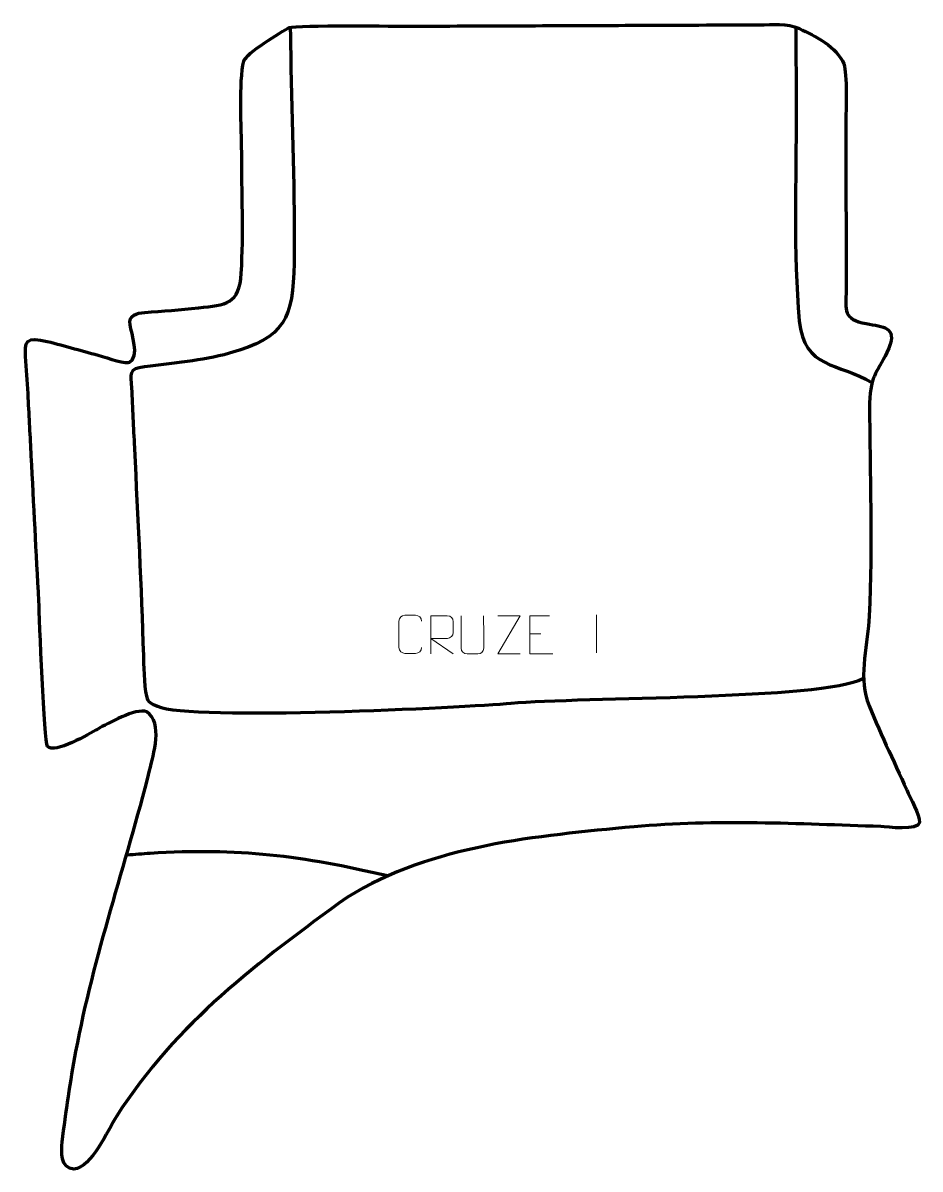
# Model space of a CAD drawing. Header units: millimetres. Extents: x 1477 to 2065, y 176 to 927.
import ezdxf

# ---------------------------------------------------------------- set-up
doc = ezdxf.new("R2010")
doc.units = ezdxf.units.MM
doc.header["$MEASUREMENT"] = 0
doc.layers.add('layer 2', color=7, linetype='Continuous')
doc.layers.add('layer 3', color=7, linetype='Continuous')

msp = doc.modelspace()

# ---------------------------------------------------------------- linework, layer by layer
at = {"layer": 'layer 2', "color": 142, "lineweight": 158}
for points, knots in [([(1651.8513, 924.9667), (1651.9583, 918.6286), (1652.0653, 912.2906), (1652.1722, 905.9525), (1652.1722, 905.9525), (1652.9655, 860.7758), (1654.8144, 815.0339), (1654.4163, 769.9106), (1654.4163, 769.9106), (1653.5389, 733.9838), (1648.8159, 721.2156), (1611.986, 710.9437), (1611.986, 710.9437), (1593.2018, 705.915), (1575.5433, 704.576), (1556.4431, 702.1001), (1556.4431, 702.1001), (1545.4727, 700.6657), (1547.4216, 697.6999), (1547.8651, 688.1015), (1547.8651, 688.1015), (1548.4634, 675.1563), (1549.1014, 662.2169), (1549.7248, 649.2732), (1549.7248, 649.2732), (1549.7248, 649.2732), (1549.7704, 648.3261), (1549.7704, 648.3261), (1549.7704, 648.3261), (1551.9449, 603.0501), (1554.2893, 558.1635), (1555.6356, 512.8289), (1555.6356, 512.8289), (1555.7718, 508.245), (1556.0154, 493.4585), (1557.6668, 486.2907), (1557.6668, 486.2907), (1558.6801, 481.892), (1560.5617, 481.5399), (1564.8367, 479.635), (1564.8367, 479.635), (1586.5512, 469.9598), (1767.1526, 479.007), (1796.6681, 481.6865), (1796.6681, 481.6865), (1842.1016, 485.9018), (2000.4907, 483.9242), (2027.0931, 497.8254)], [0, 0, 0, 0, 0.07692308, 0.07692308, 0.07692308, 0.07692308, 0.15384615, 0.15384615, 0.15384615, 0.15384615, 0.23076923, 0.23076923, 0.23076923, 0.23076923, 0.30769231, 0.30769231, 0.30769231, 0.30769231, 0.38461538, 0.38461538, 0.38461538, 0.38461538, 0.46153846, 0.46153846, 0.46153846, 0.46153846, 0.53846154, 0.53846154, 0.53846154, 0.53846154, 0.61538462, 0.61538462, 0.61538462, 0.61538462, 0.69230769, 0.69230769, 0.69230769, 0.69230769, 0.76923077, 0.76923077, 0.76923077, 0.76923077, 0.84615385, 0.84615385, 0.84615385, 0.84615385, 1, 1, 1, 1]), ([(1983.0985, 924.8343), (1983.1753, 906.4122), (1983.2521, 887.9903), (1983.329, 869.5682), (1983.329, 869.5682), (1983.4074, 824.5134), (1981.3144, 777.0322), (1985.3906, 732.2934), (1985.3906, 732.2934), (1988.3172, 700.1719), (2010.9528, 705.3337), (2033.0633, 691.5324)], [0, 0, 0, 0, 0.25, 0.25, 0.25, 0.25, 0.5, 0.5, 0.5, 0.5, 1, 1, 1, 1]), ([(1715.7926, 368.4611), (1659.5626, 381.5496), (1617.7236, 387.003), (1559.9903, 383.2146), (1559.9903, 383.2146), (1554.9551, 382.8842), (1549.928, 382.5015), (1544.8993, 382.083)], [0, 0, 0, 0, 0.33333333, 0.33333333, 0.33333333, 0.33333333, 1, 1, 1, 1])]:
    msp.add_open_spline(points, degree=3, knots=knots, dxfattribs=at)
at = {"layer": 'layer 3', "color": 242, "lineweight": 158}
msp.add_open_spline([(1985.4544, 923.6868), (1977.1425, 927.4175), (1967.9484, 926.247), (1959.092, 926.2108), (1959.092, 926.2108), (1932.7725, 926.1033), (1906.4529, 925.998), (1880.1334, 925.8914), (1880.1334, 925.8914), (1868.4023, 925.8438), (1856.6711, 925.7963), (1844.9399, 925.7488), (1844.9399, 925.7488), (1820.2094, 925.6486), (1795.4788, 925.5484), (1770.7482, 925.4483), (1770.7482, 925.4483), (1758.0659, 925.3969), (1745.3836, 925.3455), (1732.7012, 925.2942), (1732.7012, 925.2942), (1721.7301, 925.2706), (1656.4517, 926.1008), (1651.2826, 924.3993), (1651.2826, 924.3993), (1645.7718, 921.4932), (1622.7918, 907.4122), (1621.4193, 902.3396), (1621.4193, 902.3396), (1618.0455, 889.0666), (1620.0109, 857.942), (1620.0236, 842.6252), (1620.0236, 842.6252), (1620.1028, 816.5254), (1621.2592, 789.4873), (1619.7902, 763.5007), (1619.7902, 763.5007), (1618.382, 742.6852), (1609.9935, 742.9485), (1591.6355, 740.6966), (1591.6355, 740.6966), (1579.835, 739.3416), (1568.3262, 738.7361), (1556.5643, 737.6941), (1556.5643, 737.6941), (1551.2304, 737.2215), (1545.7715, 736.1128), (1546.8693, 729.5019), (1546.8693, 729.5019), (1547.7828, 724.0001), (1553.486, 708.3673), (1546.5473, 705.213), (1546.5473, 705.213), (1546.5473, 705.213), (1545.6279, 704.8742), (1545.6279, 704.8742), (1545.6279, 704.8742), (1541.1099, 704.5091), (1529.0751, 708.8898), (1523.7162, 710.2853), (1523.7162, 710.2853), (1512.1745, 713.3333), (1499.904, 717.2584), (1488.3175, 719.6412), (1488.3175, 719.6412), (1476.7004, 722.0304), (1478.0964, 714.5321), (1478.6618, 705.703), (1478.6618, 705.703), (1479.1777, 697.6473), (1479.7813, 689.7654), (1480.1952, 681.6817), (1480.1952, 681.6817), (1480.5248, 675.3459), (1480.8544, 669.0101), (1481.184, 662.6744), (1481.184, 662.6744), (1481.5137, 656.3386), (1481.8433, 650.0029), (1482.1729, 643.6671), (1482.1729, 643.6671), (1483.821, 611.9884), (1485.4692, 580.3096), (1487.1173, 548.6308), (1487.1173, 548.6308), (1487.6004, 538.1987), (1490.3964, 456.1252), (1492.8128, 453.3097), (1492.8128, 453.3097), (1497.3207, 448.0574), (1520.3449, 461.7839), (1525.7258, 464.7058), (1525.7258, 464.7058), (1532.3635, 468.3102), (1550.6, 478.7337), (1557.8191, 476.0776), (1557.8191, 476.0776), (1568.6877, 468.8112), (1562.1692, 447.9721), (1559.6886, 437.6077), (1559.6886, 437.6077), (1544.1992, 375.785), (1523.1594, 316.2847), (1511.4419, 253.4236), (1511.4419, 253.4236), (1507.7861, 233.8117), (1504.8177, 214.0893), (1502.4806, 194.2775), (1502.4806, 194.2775), (1501.77, 187.9074), (1500.999, 176.7008), (1510.0924, 176.4127), (1510.0924, 176.4127), (1521.9631, 177.6224), (1532.1277, 201.5598), (1537.9861, 210.9625), (1537.9861, 210.9625), (1577.857, 272.8356), (1630.7515, 312.0639), (1689.252, 354.5938), (1689.252, 354.5938), (1745.5231, 389.0138), (1812.9427, 394.5442), (1877.0777, 400.7225), (1877.0777, 400.7225), (1930.4969, 405.4448), (1985.1723, 402.6423), (2038.7279, 400.8399), (2038.7279, 400.8399), (2043.0562, 400.6345), (2063.288, 397.9013), (2064.1936, 403.5373), (2064.1936, 403.5373), (2064.5014, 408.3378), (2058.0598, 419.7761), (2055.7647, 424.8531), (2055.7647, 424.8531), (2047.1049, 443.9641), (2037.3446, 464.0443), (2029.8186, 483.5206), (2029.8186, 483.5206), (2024.3047, 500.1446), (2030.2727, 521.3023), (2031.1691, 538.8071), (2031.1691, 538.8071), (2033.4409, 585.5871), (2031.5955, 631.7352), (2031.3849, 678.4632), (2031.3849, 678.4632), (2032.0219, 697.6182), (2037.1234, 698.6902), (2044.1191, 714.3473), (2044.1191, 714.3473), (2049.4143, 728.5926), (2040.456, 728.1188), (2029.171, 730.3857), (2029.171, 730.3857), (2013.8654, 733.4602), (2015.9389, 738.6752), (2016.0464, 752.6456), (2016.0464, 752.6456), (2016.3104, 788.9526), (2015.5955, 825.2746), (2015.8434, 861.5402), (2015.8434, 861.5402), (2015.8986, 869.6145), (2016.928, 894.2707), (2014.4953, 900.5073), (2014.4953, 900.5073), (2010.1591, 911.624), (1995.7362, 919.0147), (1985.4544, 923.6868)], degree=3, knots=[0, 0, 0, 0, 0.02272727, 0.02272727, 0.02272727, 0.02272727, 0.04545455, 0.04545455, 0.04545455, 0.04545455, 0.06818182, 0.06818182, 0.06818182, 0.06818182, 0.09090909, 0.09090909, 0.09090909, 0.09090909, 0.11363636, 0.11363636, 0.11363636, 0.11363636, 0.13636364, 0.13636364, 0.13636364, 0.13636364, 0.15909091, 0.15909091, 0.15909091, 0.15909091, 0.18181818, 0.18181818, 0.18181818, 0.18181818, 0.20454545, 0.20454545, 0.20454545, 0.20454545, 0.22727273, 0.22727273, 0.22727273, 0.22727273, 0.25, 0.25, 0.25, 0.25, 0.27272727, 0.27272727, 0.27272727, 0.27272727, 0.29545455, 0.29545455, 0.29545455, 0.29545455, 0.31818182, 0.31818182, 0.31818182, 0.31818182, 0.34090909, 0.34090909, 0.34090909, 0.34090909, 0.36363636, 0.36363636, 0.36363636, 0.36363636, 0.38636364, 0.38636364, 0.38636364, 0.38636364, 0.40909091, 0.40909091, 0.40909091, 0.40909091, 0.43181818, 0.43181818, 0.43181818, 0.43181818, 0.45454545, 0.45454545, 0.45454545, 0.45454545, 0.47727273, 0.47727273, 0.47727273, 0.47727273, 0.5, 0.5, 0.5, 0.5, 0.52272727, 0.52272727, 0.52272727, 0.52272727, 0.54545455, 0.54545455, 0.54545455, 0.54545455, 0.56818182, 0.56818182, 0.56818182, 0.56818182, 0.59090909, 0.59090909, 0.59090909, 0.59090909, 0.61363636, 0.61363636, 0.61363636, 0.61363636, 0.63636364, 0.63636364, 0.63636364, 0.63636364, 0.65909091, 0.65909091, 0.65909091, 0.65909091, 0.68181818, 0.68181818, 0.68181818, 0.68181818, 0.70454545, 0.70454545, 0.70454545, 0.70454545, 0.72727273, 0.72727273, 0.72727273, 0.72727273, 0.75, 0.75, 0.75, 0.75, 0.77272727, 0.77272727, 0.77272727, 0.77272727, 0.79545455, 0.79545455, 0.79545455, 0.79545455, 0.81818182, 0.81818182, 0.81818182, 0.81818182, 0.84090909, 0.84090909, 0.84090909, 0.84090909, 0.86363636, 0.86363636, 0.86363636, 0.86363636, 0.88636364, 0.88636364, 0.88636364, 0.88636364, 0.90909091, 0.90909091, 0.90909091, 0.90909091, 0.93181818, 0.93181818, 0.93181818, 0.93181818, 0.95454545, 0.95454545, 0.95454545, 0.95454545, 1, 1, 1, 1], dxfattribs=at)
at = {"layer": 'layer 3', "color": 250, "lineweight": 9}
for points, knots in [([(1737.9337, 518.1395), (1737.7939, 515.8161), (1736.1167, 514.3365), (1733.969, 514.3257), (1733.969, 514.3257), (1731.6371, 514.3261), (1729.3052, 514.3261), (1726.9737, 514.3257), (1726.9737, 514.3257), (1725.0487, 514.2203), (1723.0766, 516.1048), (1723.0878, 518.1221), (1723.0878, 518.1221), (1723.0882, 523.8922), (1723.0882, 529.6619), (1723.0878, 535.4312), (1723.0878, 535.4312), (1723.092, 537.5693), (1724.8387, 539.2885), (1726.9911, 539.275), (1726.9911, 539.275), (1729.3168, 539.275), (1731.6429, 539.275), (1733.969, 539.275), (1733.969, 539.275), (1735.9156, 539.3105), (1737.907, 537.819), (1737.9337, 535.3814)], [0, 0, 0, 0, 0.125, 0.125, 0.125, 0.125, 0.25, 0.25, 0.25, 0.25, 0.375, 0.375, 0.375, 0.375, 0.5, 0.5, 0.5, 0.5, 0.625, 0.625, 0.625, 0.625, 0.75, 0.75, 0.75, 0.75, 1, 1, 1, 1]), ([(1743.9494, 513.9803), (1743.9494, 513.9803), (1743.9494, 538.9338), (1743.9494, 538.9338), (1743.9494, 538.9338), (1747.5442, 538.9338), (1751.1397, 538.9338), (1754.7349, 538.9338), (1754.7349, 538.9338), (1757.0602, 538.8961), (1758.6175, 537.4061), (1758.6134, 535.0397), (1758.6134, 535.0397), (1758.613, 533.0042), (1758.613, 529.9448), (1758.6134, 527.9088), (1758.6134, 527.9088), (1758.6069, 526.0333), (1756.7946, 524.0915), (1754.7851, 524.0724), (1754.7851, 524.0724), (1754.7851, 524.0724), (1743.9494, 524.0724), (1743.9494, 524.0724), (1743.9494, 524.0724), (1743.9494, 524.0724), (1758.6041, 513.9803), (1758.6041, 513.9803)], [0, 0, 0, 0, 0.125, 0.125, 0.125, 0.125, 0.25, 0.25, 0.25, 0.25, 0.375, 0.375, 0.375, 0.375, 0.5, 0.5, 0.5, 0.5, 0.625, 0.625, 0.625, 0.625, 0.75, 0.75, 0.75, 0.75, 1, 1, 1, 1]), ([(1778.5468, 538.934), (1778.5464, 533.3945), (1778.6422, 523.1927), (1778.6426, 517.6523), (1778.6426, 517.6523), (1778.5028, 515.4128), (1776.8256, 513.9866), (1774.6779, 513.9761), (1774.6779, 513.9761), (1772.346, 513.9765), (1770.0141, 513.9765), (1767.6826, 513.9761), (1767.6826, 513.9761), (1765.7576, 513.8746), (1763.7855, 515.6911), (1763.7967, 517.6356), (1763.7967, 517.6356), (1763.797, 523.1975), (1763.8924, 533.3729), (1763.892, 538.934)], [0, 0, 0, 0, 0.16666667, 0.16666667, 0.16666667, 0.16666667, 0.33333333, 0.33333333, 0.33333333, 0.33333333, 0.5, 0.5, 0.5, 0.5, 0.66666667, 0.66666667, 0.66666667, 0.66666667, 1, 1, 1, 1]), ([(1802.4334, 513.9766), (1802.4334, 513.9766), (1787.8144, 513.9766), (1787.8144, 513.9766), (1787.8144, 513.9766), (1787.8144, 513.9766), (1802.4577, 538.934), (1802.4577, 538.934), (1802.4577, 538.934), (1802.4577, 538.934), (1787.8144, 538.934), (1787.8144, 538.934)], [0, 0, 0, 0, 0.25, 0.25, 0.25, 0.25, 0.5, 0.5, 0.5, 0.5, 1, 1, 1, 1]), ([(1821.7962, 538.9376), (1821.7962, 538.9376), (1808.9223, 538.9376), (1808.9223, 538.9376), (1808.9223, 538.9376), (1808.9223, 538.9376), (1808.9223, 513.984), (1808.9223, 513.984), (1808.9223, 513.984), (1808.9223, 513.984), (1823.7881, 513.984), (1823.7881, 513.984)], [0, 0, 0, 0, 0.25, 0.25, 0.25, 0.25, 0.5, 0.5, 0.5, 0.5, 1, 1, 1, 1])]:
    msp.add_open_spline(points, degree=3, knots=knots, dxfattribs=at)
for points in [[(1852.5064, 539.545), (1852.5064, 539.545), (1852.5064, 514.5709), (1852.5064, 514.5709)], [(1808.9223, 527.0579), (1808.9223, 527.0579), (1816.0904, 527.0579), (1816.0904, 527.0579)]]:
    msp.add_open_spline(points, degree=3, dxfattribs=at)

doc.saveas('drawing.dxf')
